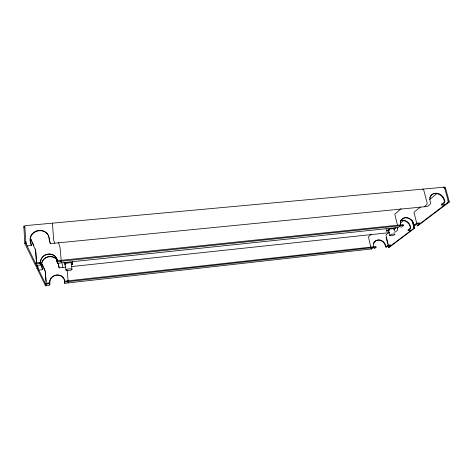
<?xml version="1.0" encoding="UTF-8"?>
<svg xmlns="http://www.w3.org/2000/svg" width="473" height="473" viewBox="0 0 473 473"><rect width="100%" height="100%" fill="white"/><g stroke="black" fill="none" stroke-linecap="round" stroke-linejoin="round"><path stroke-width="0.71" d="M68.26 282.464L68.207 282.913L67.71 280.856M64.825 282.848L64.76 283.297L64.239 281.24L375.899 246.545L376.07 247.261L374.362 248.621A1.502 0.633 83.1 0 1 374.037 248.65M400.324 224.935L400.519 225.727L398.443 227.389A1.667 0.775 84 0 1 398.047 227.46L57.511 263.278L57.529 262.811M46.348 284.917C46.407 286.313 51.409 285.426 49.73 282.966A7.556 6.989 -17 0 1 56.659 275.168A7.556 6.989 -17 0 1 64.706 281.299M36.575 265.454L40.613 265.057L40.548 262.852A8.49 7.775 -14.2 0 1 48.382 254.232A8.49 7.775 -14.2 0 1 57.41 261.09M36.687 265.465L36.728 264.998M443.887 187.196L24.815 225.698L25.855 243.341L36.829 265.968L35.842 266.068L24.75 243.447L23.863 225.887M371.494 234.224L368.709 236.618A0.751 0.313 83.6 0 0 368.597 237.564L370.808 247.048M401.169 208.658L395.091 213.891A0.828 0.384 84.6 0 0 394.943 214.955L397.539 225.408M386.069 228.973L386.577 231.09L389.32 228.831L395.718 228.157L394.033 229.511M389.013 232.456L386.187 234.744A0.745 0.331 83.6 0 0 386.069 235.678L388.339 245.097M400.306 223.291L403.694 220.548M420.467 206.938L414.259 211.975A0.822 0.402 84.6 0 0 414.1 213.033L416.766 223.398M429.502 199.606L436.845 193.652A8.059 6.746 43.7 0 1 444.082 200.185L444.313 201.031A0.916 0.491 85.3 0 1 444.106 202.219L441.492 204.218L441.723 205.063L444.992 204.738M393.548 229.37L394.612 228.512L389.758 229.021L387.665 230.741L389.043 230.593M64.76 283.297L371.577 248.928L373.262 247.574L373.096 246.859M424.133 206.796L426.616 204.803A1.839 0.94 85.2 0 0 427.001 202.414L423.767 190.223A1.833 0.928 85.9 0 0 422.501 189.241M57.511 263.278L56.79 260.783L403.404 224.616L403.599 225.402L401.5 227.07A1.667 0.78 84 0 1 400.708 226.762M373.386 243.766A6.563 5.759 45.5 0 1 379.447 240.178A6.563 5.759 45.5 0 1 385.282 245.599L385.454 246.303A1.496 0.662 83.1 0 0 386.382 247.273L388.162 245.913L390.935 245.605L390.763 244.89L387.99 245.197L386.21 246.563A0.751 0.331 83.1 0 1 385.749 246.078L385.578 245.369A6.569 5.765 45.5 0 0 378.128 239.906A6.569 5.765 45.5 0 0 373.581 246.705L373.747 247.42M400.27 221.813A7.272 6.244 44.5 0 1 406.863 217.929A7.272 6.244 44.5 0 1 413.367 223.906L413.568 224.681A1.655 0.81 84 0 0 414.685 225.68L416.873 224.013L419.918 223.694L419.717 222.913L416.672 223.232L414.49 224.906A0.828 0.408 84 0 1 413.928 224.403L413.727 223.628A7.284 6.25 44.5 0 0 405.45 217.592A7.284 6.25 44.5 0 0 400.572 225M400.596 220.785A7.19 6.19 44.6 0 1 410.056 226.466L410.251 227.229A0.816 0.396 83.8 0 1 410.097 228.27L408.01 229.866L408.199 230.629L410.292 229.038A1.632 0.786 83.8 0 0 410.605 226.963L410.41 226.195A7.201 6.196 44.6 0 0 400.938 220.507M441.723 205.063L444.336 203.065A1.827 0.981 85.3 0 0 444.756 200.694L444.519 199.843A8.071 6.758 43.6 0 0 435.331 193.191A8.071 6.758 43.6 0 0 430.123 201.238L430.347 202.089A1.839 0.946 85.2 0 1 429.957 204.472L427.444 206.47L50.262 243.625L49.162 239.06M414.732 228.104L413.987 228.181L388.546 247.414L389.232 247.338L414.732 228.104L413.491 223.25M448.522 202.072L416.985 225.917L417.736 225.834L449.35 201.989L445.542 188.213A1.815 0.981 86.1 0 0 444.206 187.249L443.39 187.326A1.815 0.981 86.1 0 1 444.721 188.289L448.522 202.072L449.35 201.989M49.724 284.983L49.151 283.747L45.633 284.137L45.574 283.321L49.091 282.931L49.665 284.172L49.635 282.759A7.568 6.994 -17 0 1 56.577 274.949A7.568 6.994 -17 0 1 64.635 281.086M64.304 282.056L376.07 247.261M38.816 270.065L42.641 269.657L41.648 265.252A8.378 7.68 -14.5 0 1 47.933 256.999A8.378 7.68 -14.5 0 1 57.564 260.93M58.185 263.248L59.131 267.895L65.848 267.18M71.713 266.553L389.35 232.645M394.08 232.137L395.28 232.012L397.285 230.416A1.644 0.757 83.8 0 0 397.58 228.335L397.385 227.56M408.199 230.629L411.167 230.316M36.882 268.185L37.852 268.085L46.431 285.787L45.562 285.881L36.882 268.185L36.675 265.288M71.246 264.537L72.688 264.389L72.428 261.463M386.577 231.09L389.391 230.789M57.316 260.83A8.502 7.781 -14.1 0 0 48.276 253.966A8.502 7.781 -14.1 0 0 40.43 262.592L40.495 264.147L39.72 262.562L35.753 262.976L35.818 263.887L39.785 263.473L40.613 265.057M56.861 261.687L403.599 225.402M27.103 245.907L31.472 245.475L30.225 240.231A9.549 8.632 -11.6 0 1 39.088 230.723A9.549 8.632 -11.6 0 1 49.21 238.398M24.75 243.447L25.855 243.341M23.674 227.164L24.773 227.058M444.721 188.289L445.542 188.213M61.384 262.87L60.704 260.375M52.456 223.256L53.632 239.716L54.566 243.199M31.472 245.475L30.414 242.962L30.077 239.906A9.561 8.65 -11.5 0 1 38.952 230.381A9.561 8.65 -11.5 0 1 49.086 238.067L49.411 240.408M42.641 269.657L41.825 267.683L41.529 264.998A8.39 7.692 -14.4 0 1 47.826 256.738A8.39 7.692 -14.4 0 1 57.47 260.67M30.396 238.652L35.54 250.14L36.522 263.189M41.849 263.987L45.242 271.591L46.159 283.232M30.633 238.38L31.525 240.373M32.123 241.697L33.914 245.676M42.393 264.502L43.303 266.524M43.912 267.872L45.124 270.568M49.482 240.704L49.949 241.999M56.79 260.783L57.399 262.373L57.387 261.723M58.877 266.518L58.457 265.276M62.909 267.493L62.075 263.727M64.766 265.229L64.068 263.094L72.085 262.255L72.688 264.389M58.445 242.501L60.095 247.681L61.2 260.611M65.463 264.33L65.114 263.254L71.198 262.616L71.665 264.236M26.169 243.985L25.725 241.331M38.094 268.581L37.722 266.299M35.41 248.987L35.688 250.359M416.672 223.232L416.873 224.013M412.018 220.489L413.987 228.181M397.048 227.832L397.243 228.607M388.286 229.34L389.782 235.489M386.122 237.351L387.718 243.979M387.99 245.197L388.162 245.913M58.398 264.862L58.28 263.502M45.361 271.75L46.106 281.394M25.879 241.662L25.938 242.206M71.328 262.332L71.943 269.356M67.16 270.042L68.142 281.512M65.298 262.964L65.895 270.006M59.06 267.02L59.131 267.895M50.185 242.643L50.262 243.625M49.091 282.931L49.151 283.747M39.72 262.562L39.785 263.473M37.621 264.886L37.852 268.085M35.782 251.329L36.646 263.449M417.712 225.367A1.655 0.816 84 0 1 417.292 225.432M448.055 200.375A1.827 0.993 85.3 0 1 447.635 202.746M429.679 197.797A8.059 6.746 43.7 0 1 436.839 193.611M394.553 228.654A1.644 0.751 83.8 0 1 394.269 230.741M371.577 248.928A1.508 0.627 83.1 0 1 370.927 248.603M389.137 246.965A1.496 0.668 83.1 0 1 388.457 246.646M413.591 226.644A1.632 0.792 83.8 0 1 413.272 228.719M390.272 235.696A2.702 0.644 -13 0 0 394.813 234.584A2.702 0.644 -13 0 0 392.123 234.247A2.702 0.644 -13 0 0 390.272 235.696M66.415 270.349A3.051 0.804 -5.3 0 0 71.66 269.793A3.051 0.804 -5.3 0 0 68.68 268.895A3.051 0.804 -5.3 0 0 66.415 270.349"/></g></svg>
